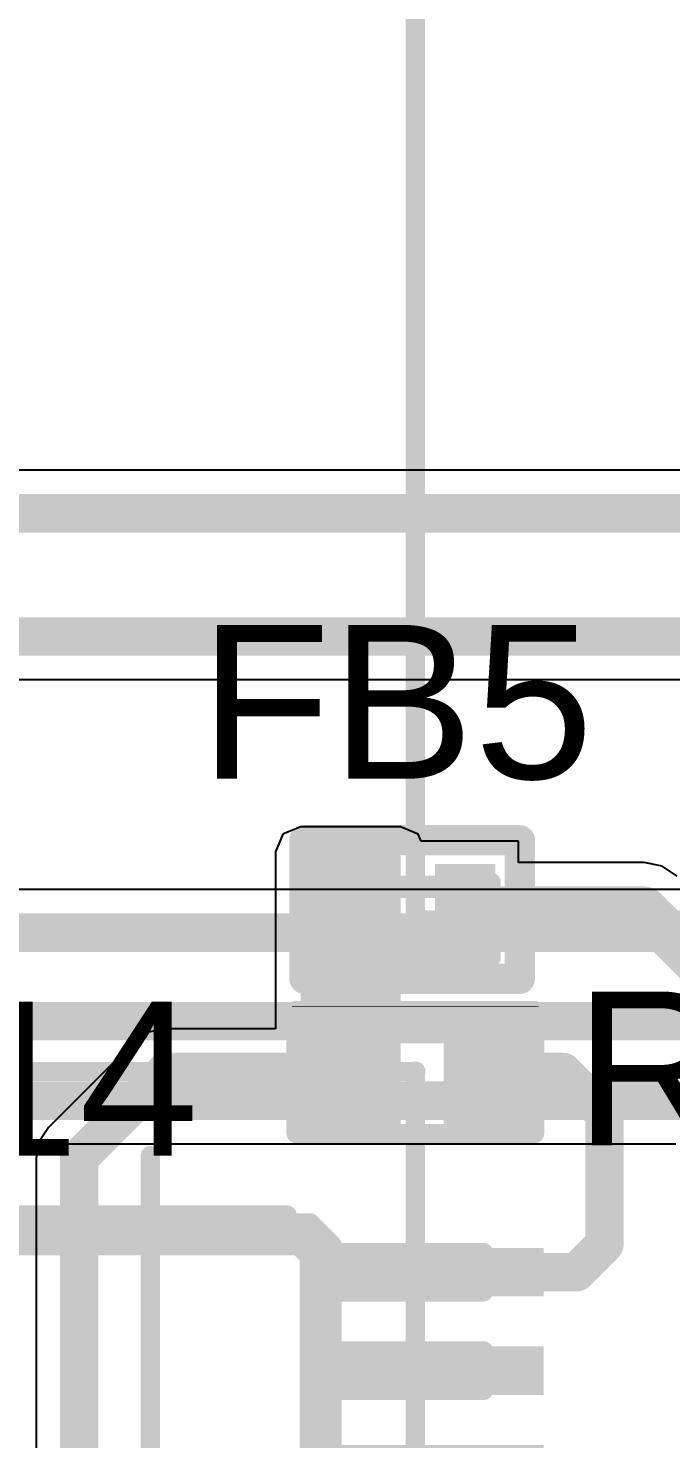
# Model space of a CAD drawing. Header units: millimetres. Extents: x -16 to 330, y -45 to 150.
# Drawn here: x 63.2 to 67.44, y 66.58 to 75.9 of the extents above; entities that cross this region are included whole.
import ezdxf

# ---------------------------------------------------------------- set-up
doc = ezdxf.new("R2010")
doc.units = ezdxf.units.MM
for name, color, linetype in [('BottomLayer', 5, 'Continuous'), ('Mechanical13', 56, 'Continuous'), ('TopLayer', 1, 'Continuous'), ('TopOverlay', 2, 'Continuous'), ('TopPaste', 8, 'Continuous'), ('TopSolder', 216, 'Continuous')]:
    doc.layers.add(name, color=color, linetype=linetype)
doc.styles.add('Arial', font='arial.ttf', dxfattribs={"height": 0.2})

# ---------------------------------------------------------------- blocks, each defined once
blk = doc.blocks.new('TSSOP_20_59')
at = {"layer": 'TopLayer'}
for points in [[(-2, 3.085), (-2, 2.765), (-3.6, 2.765), (-3.6, 3.085)], [(3.6, 3.085), (3.6, 2.765), (2, 2.765), (2, 3.085)], [(-2, 2.435), (-2, 2.115), (-3.6, 2.115), (-3.6, 2.435)], [(3.6, 2.435), (3.6, 2.115), (2, 2.115), (2, 2.435)], [(-2, 1.785), (-2, 1.465), (-3.6, 1.465), (-3.6, 1.785)], [(3.6, 1.785), (3.6, 1.465), (2, 1.465), (2, 1.785)], [(-2, 1.135), (-2, 0.815), (-3.6, 0.815), (-3.6, 1.135)], [(3.6, 1.135), (3.6, 0.815), (2, 0.815), (2, 1.135)], [(-2, 0.485), (-2, 0.165), (-3.6, 0.165), (-3.6, 0.485)], [(3.6, 0.485), (3.6, 0.165), (2, 0.165), (2, 0.485)], [(-2, -0.165), (-2, -0.485), (-3.6, -0.485), (-3.6, -0.165)], [(3.6, -0.165), (3.6, -0.485), (2, -0.485), (2, -0.165)], [(-2, -0.815), (-2, -1.135), (-3.6, -1.135), (-3.6, -0.815)], [(3.6, -0.815), (3.6, -1.135), (2, -1.135), (2, -0.815)], [(-2, -1.465), (-2, -1.785), (-3.6, -1.785), (-3.6, -1.465)], [(3.6, -1.465), (3.6, -1.785), (2, -1.785), (2, -1.465)], [(-2, -2.115), (-2, -2.435), (-3.6, -2.435), (-3.6, -2.115)], [(3.6, -2.115), (3.6, -2.435), (2, -2.435), (2, -2.115)], [(-2, -2.765), (-2, -3.085), (-3.6, -3.085), (-3.6, -2.765)], [(3.6, -2.765), (3.6, -3.085), (2, -3.085), (2, -2.765)]]:
    blk.add_hatch(color=1, dxfattribs=at).paths.add_polyline_path(points)
at = {"layer": 'TopOverlay'}
blk.add_hatch(color=2, dxfattribs=at).paths.add_polyline_path([(-1.9066, 2.6924), (-1.7288, 2.6924), (-1.7288, 3.1242), (-1.9066, 3.1242)])
at = {"layer": 'TopPaste'}
for points in [[(-2, 3.085), (-2, 2.765), (-3.6, 2.765), (-3.6, 3.085)], [(3.6, 3.085), (3.6, 2.765), (2, 2.765), (2, 3.085)], [(-2, 2.435), (-2, 2.115), (-3.6, 2.115), (-3.6, 2.435)], [(3.6, 2.435), (3.6, 2.115), (2, 2.115), (2, 2.435)], [(-2, 1.785), (-2, 1.465), (-3.6, 1.465), (-3.6, 1.785)], [(3.6, 1.785), (3.6, 1.465), (2, 1.465), (2, 1.785)], [(-2, 1.135), (-2, 0.815), (-3.6, 0.815), (-3.6, 1.135)], [(3.6, 1.135), (3.6, 0.815), (2, 0.815), (2, 1.135)], [(-2, 0.485), (-2, 0.165), (-3.6, 0.165), (-3.6, 0.485)], [(3.6, 0.485), (3.6, 0.165), (2, 0.165), (2, 0.485)], [(-2, -0.165), (-2, -0.485), (-3.6, -0.485), (-3.6, -0.165)], [(3.6, -0.165), (3.6, -0.485), (2, -0.485), (2, -0.165)], [(-2, -0.815), (-2, -1.135), (-3.6, -1.135), (-3.6, -0.815)], [(3.6, -0.815), (3.6, -1.135), (2, -1.135), (2, -0.815)], [(-2, -1.465), (-2, -1.785), (-3.6, -1.785), (-3.6, -1.465)], [(3.6, -1.465), (3.6, -1.785), (2, -1.785), (2, -1.465)], [(-2, -2.115), (-2, -2.435), (-3.6, -2.435), (-3.6, -2.115)], [(3.6, -2.115), (3.6, -2.435), (2, -2.435), (2, -2.115)], [(-2, -2.765), (-2, -3.085), (-3.6, -3.085), (-3.6, -2.765)], [(3.6, -2.765), (3.6, -3.085), (2, -3.085), (2, -2.765)]]:
    blk.add_hatch(color=8, dxfattribs=at).paths.add_polyline_path(points)
at = {"layer": 'TopSolder'}
for points in [[(-2, 3.085), (-2, 2.765), (-3.6, 2.765), (-3.6, 3.085)], [(3.6, 3.085), (3.6, 2.765), (2, 2.765), (2, 3.085)], [(-2, 2.435), (-2, 2.115), (-3.6, 2.115), (-3.6, 2.435)], [(3.6, 2.435), (3.6, 2.115), (2, 2.115), (2, 2.435)], [(-2, 1.785), (-2, 1.465), (-3.6, 1.465), (-3.6, 1.785)], [(3.6, 1.785), (3.6, 1.465), (2, 1.465), (2, 1.785)], [(-2, 1.135), (-2, 0.815), (-3.6, 0.815), (-3.6, 1.135)], [(3.6, 1.135), (3.6, 0.815), (2, 0.815), (2, 1.135)], [(-2, 0.485), (-2, 0.165), (-3.6, 0.165), (-3.6, 0.485)], [(3.6, 0.485), (3.6, 0.165), (2, 0.165), (2, 0.485)], [(-2, -0.165), (-2, -0.485), (-3.6, -0.485), (-3.6, -0.165)], [(3.6, -0.165), (3.6, -0.485), (2, -0.485), (2, -0.165)], [(-2, -0.815), (-2, -1.135), (-3.6, -1.135), (-3.6, -0.815)], [(3.6, -0.815), (3.6, -1.135), (2, -1.135), (2, -0.815)], [(-2, -1.465), (-2, -1.785), (-3.6, -1.785), (-3.6, -1.465)], [(3.6, -1.465), (3.6, -1.785), (2, -1.785), (2, -1.465)], [(-2, -2.115), (-2, -2.435), (-3.6, -2.435), (-3.6, -2.115)], [(3.6, -2.115), (3.6, -2.435), (2, -2.435), (2, -2.115)], [(-2, -2.765), (-2, -3.085), (-3.6, -3.085), (-3.6, -2.765)], [(3.6, -2.765), (3.6, -3.085), (2, -3.085), (2, -2.765)]]:
    blk.add_hatch(color=216, dxfattribs=at).paths.add_polyline_path(points)
at = {"layer": 'TopOverlay', "const_width": 0.127}
for points in [[(1.9542, 3.302), (-1.9066, 3.302)], [(-3.7481, 2.9591), (-3.8751, 3.0861)], [(-3.8751, 3.0861), (-3.8751, 2.8321)], [(-3.7481, 2.9591), (-3.8751, 2.8321)], [(1.9542, -3.302), (-1.9066, -3.302)]]:
    blk.add_lwpolyline(points, dxfattribs=at)
at = {"layer": 'TopOverlay', "const_width": 0.0635}
for points in [[(-1.9384, 3.302, 1), (-1.8749, 3.302, 1)], [(1.9224, 3.302, 1), (1.9859, 3.302, 1)], [(-3.9069, 3.0861, 1), (-3.8434, 3.0861, 1)], [(-3.9069, 3.0861, 1), (-3.8434, 3.0861, 1)], [(-3.7799, 2.9591, 1), (-3.7164, 2.9591, 1)], [(-3.7799, 2.9591, 1), (-3.7164, 2.9591, 1)], [(-3.9069, 2.8321, 1), (-3.8434, 2.8321, 1)], [(-3.9069, 2.8321, 1), (-3.8434, 2.8321, 1)], [(-1.9384, -3.302, 1), (-1.8749, -3.302, 1)], [(1.9224, -3.302, 1), (1.9859, -3.302, 1)]]:
    blk.add_lwpolyline(points, format="xyb", close=True, dxfattribs=at)
blk = doc.blocks.new('R___0402_97')
at = {"layer": 'TopLayer'}
for points in [[(-0.6985, -0.3175), (-0.6985, 0.3175), (-0.2413, 0.3175), (-0.2413, -0.3175)], [(0.2413, -0.3175), (0.2413, 0.3175), (0.6985, 0.3175), (0.6985, -0.3175)]]:
    blk.add_hatch(color=1, dxfattribs=at).paths.add_polyline_path(points)
at = {"layer": 'TopPaste'}
for points in [[(-0.6985, -0.3175), (-0.6985, 0.3175), (-0.2413, 0.3175), (-0.2413, -0.3175)], [(0.2413, -0.3175), (0.2413, 0.3175), (0.6985, 0.3175), (0.6985, -0.3175)]]:
    blk.add_hatch(color=8, dxfattribs=at).paths.add_polyline_path(points)
at = {"layer": 'TopSolder'}
for points in [[(-0.7535, -0.3725), (-0.7535, 0.3725), (-0.1863, 0.3725), (-0.1863, -0.3725)], [(0.1863, -0.3725), (0.1863, 0.3725), (0.7535, 0.3725), (0.7535, -0.3725)]]:
    blk.add_hatch(color=216, dxfattribs=at).paths.add_polyline_path(points)
at = {"layer": 'TopOverlay'}
for points, const_width in [([(-0.7874, 0.4064), (-0.7874, -0.4064)], 0.127), ([(0.7874, 0.4064), (-0.7874, 0.4064)], 0.127), ([(0.7874, 0.4064), (0.7874, -0.4064)], 0.127), ([(0.7874, -0.4064), (-0.7874, -0.4064)], 0.127), ([(0.8128, -0.4318), (-0.8128, -0.4318)], 0.00323)]:
    blk.add_lwpolyline(points, dxfattribs=dict(at, const_width=const_width))
for points, const_width in [([(-0.8191, 0.4064, 1), (-0.7556, 0.4064, 1)], 0.0635), ([(-0.8191, 0.4064, 1), (-0.7556, 0.4064, 1)], 0.0635), ([(0.7556, 0.4064, 1), (0.8191, 0.4064, 1)], 0.0635), ([(0.7556, 0.4064, 1), (0.8191, 0.4064, 1)], 0.0635), ([(-0.8191, -0.4064, 1), (-0.7556, -0.4064, 1)], 0.0635), ([(-0.8191, -0.4064, 1), (-0.7556, -0.4064, 1)], 0.0635), ([(0.7556, -0.4064, 1), (0.8191, -0.4064, 1)], 0.0635), ([(0.7556, -0.4064, 1), (0.8191, -0.4064, 1)], 0.0635), ([(-0.8136, -0.4318, 1), (-0.812, -0.4318, 1)], 0.00161), ([(0.812, -0.4318, 1), (0.8136, -0.4318, 1)], 0.00161)]:
    blk.add_lwpolyline(points, format="xyb", close=True, dxfattribs=dict(at, const_width=const_width))
blk = doc.blocks.new('IND_0402_150')
at = {"layer": 'TopLayer'}
for points in [[(-0.55, 0.3), (-0.15, 0.3), (-0.15, -0.3), (-0.55, -0.3)], [(0.15, 0.3), (0.55, 0.3), (0.55, -0.3), (0.15, -0.3)]]:
    blk.add_hatch(color=1, dxfattribs=at).paths.add_polyline_path(points)
at = {"layer": 'TopPaste'}
for points in [[(-0.55, 0.3), (-0.15, 0.3), (-0.15, -0.3), (-0.55, -0.3)], [(0.15, 0.3), (0.55, 0.3), (0.55, -0.3), (0.15, -0.3)]]:
    blk.add_hatch(color=8, dxfattribs=at).paths.add_polyline_path(points)
at = {"layer": 'TopSolder'}
for points in [[(-0.55, 0.3), (-0.15, 0.3), (-0.15, -0.3), (-0.55, -0.3)], [(0.15, 0.3), (0.55, 0.3), (0.55, -0.3), (0.15, -0.3)]]:
    blk.add_hatch(color=216, dxfattribs=at).paths.add_polyline_path(points)
at = {"layer": 'TopOverlay', "const_width": 0.2}
for points in [[(-0.7112, 0.4572), (-0.7112, -0.4572)], [(-0.3048, 0.4572), (-0.7112, 0.4572)], [(0.7112, 0.4572), (-0.3048, 0.4572)], [(0.7112, 0.4572), (0.7112, -0.4572)], [(-0.3048, -0.4572), (-0.7112, -0.4572)], [(0.7112, -0.4572), (-0.3048, -0.4572)]]:
    blk.add_lwpolyline(points, dxfattribs=at)
at = {"layer": 'TopOverlay', "const_width": 0.1}
for points in [[(-0.7612, 0.4572, 1), (-0.6612, 0.4572, 1)], [(-0.7612, 0.4572, 1), (-0.6612, 0.4572, 1)], [(-0.3548, 0.4572, 1), (-0.2548, 0.4572, 1)], [(-0.3548, 0.4572, 1), (-0.2548, 0.4572, 1)], [(0.6612, 0.4572, 1), (0.7612, 0.4572, 1)], [(0.6612, 0.4572, 1), (0.7612, 0.4572, 1)], [(-0.7612, -0.4572, 1), (-0.6612, -0.4572, 1)], [(-0.7612, -0.4572, 1), (-0.6612, -0.4572, 1)], [(-0.3548, -0.4572, 1), (-0.2548, -0.4572, 1)], [(-0.3548, -0.4572, 1), (-0.2548, -0.4572, 1)], [(0.6612, -0.4572, 1), (0.7612, -0.4572, 1)], [(0.6612, -0.4572, 1), (0.7612, -0.4572, 1)]]:
    blk.add_lwpolyline(points, format="xyb", close=True, dxfattribs=at)

msp = doc.modelspace()

# ---------------------------------------------------------------- hatches: boundary and pattern name
at = {"layer": 'TopLayer'}
msp.add_hatch(color=1, dxfattribs=at).paths.add_polyline_path([(64.9986, 68.6308), (65.659, 68.6308), (65.659, 70.4596), (64.9986, 70.4596)])

# ---------------------------------------------------------------- linework, layer by layer
at = {"layer": 'BottomLayer'}
for p, q in [((76.024, 72.9797), (62.2281, 72.9797)), ((63.0409, 71.5971), (75.7446, 71.5971)), ((67.9154, 70.2111), (53.721, 70.2111)), ((57.1401, 68.5313), (67.4762, 68.5313))]:
    msp.add_line(p, q, dxfattribs=at)
at = {"layer": 'BottomLayer', "const_width": 0.254}
for points in [[(61.8744, 72.6948), (76.3778, 72.6948)], [(62.6872, 71.882), (76.0984, 71.882)], [(53.721, 69.9262), (68.0334, 69.9262)], [(56.6166, 69.342), (67.9701, 69.342)], [(57.0221, 68.8161), (67.5942, 68.8161)]]:
    msp.add_lwpolyline(points, dxfattribs=at)
at = {"layer": 'Mechanical13', "const_width": 0.127}
for points in [[(65.7562, 70.0088), (65.7562, 77.9535)], [(65.7562, 70.0088), (65.7562, 77.9535)], [(65.2562, 70.2588), (65.4562, 70.2588)], [(65.2562, 70.2388), (65.2562, 70.2588)], [(65.2562, 70.2388), (66.2562, 70.2388)], [(65.2562, 69.7788), (65.2562, 70.2388)], [(65.4562, 70.2388), (65.4562, 70.2588)], [(65.4562, 69.7788), (65.4562, 70.2388)], [(65.4562, 70.2188), (66.0562, 70.2188)], [(66.0562, 70.2588), (66.2562, 70.2588)], [(66.0562, 70.2388), (66.0562, 70.2588)], [(66.0562, 69.7788), (66.0562, 70.2388)], [(66.2562, 70.2388), (66.2562, 70.2588)], [(66.2562, 69.7788), (66.2562, 70.2388)], [(65.7562, 70.0088), (69.7286, 70.0088)], [(65.7562, 70.0088), (69.7286, 70.0088)], [(65.4562, 69.7988), (66.0562, 69.7988)], [(65.2562, 69.7788), (66.2562, 69.7788)], [(65.2562, 69.7588), (65.2562, 69.7788)], [(65.2562, 69.7588), (65.4562, 69.7588)], [(65.4562, 69.7588), (65.4562, 69.7788)], [(66.0562, 69.7588), (66.0562, 69.7788)], [(66.0562, 69.7588), (66.2562, 69.7588)], [(66.2562, 69.7588), (66.2562, 69.7788)], [(65.2562, 69.2588), (65.2912, 69.2588)], [(65.2562, 68.7588), (65.2562, 69.2588)], [(65.2912, 69.2588), (65.4212, 69.2588)], [(65.2912, 68.7588), (65.2912, 69.2588)], [(65.4212, 69.2588), (65.4562, 69.2588)], [(65.4212, 68.7588), (65.4212, 69.2588)], [(65.4562, 69.2588), (66.0562, 69.2588)], [(65.4562, 68.7588), (65.4562, 69.2588)], [(66.0562, 69.2588), (66.0912, 69.2588)], [(66.0562, 68.7588), (66.0562, 69.2588)], [(66.0912, 69.2588), (66.2212, 69.2588)], [(66.0912, 68.7588), (66.0912, 69.2588)], [(66.2212, 69.2588), (66.2562, 69.2588)], [(66.2212, 68.7588), (66.2212, 69.2588)], [(66.2562, 68.7588), (66.2562, 69.2588)], [(61.7839, 69.0088), (65.7562, 69.0088)], [(61.7839, 69.0088), (65.7562, 69.0088)], [(65.7562, 61.0641), (65.7562, 69.0088)], [(65.7562, 61.0641), (65.7562, 69.0088)], [(65.2562, 68.7588), (65.2912, 68.7588)], [(65.2912, 68.7588), (65.4212, 68.7588)], [(65.4212, 68.7588), (65.4562, 68.7588)], [(65.4562, 68.7588), (66.0562, 68.7588)], [(65.9288, 68.7578), (65.9638, 68.7578)], [(66.0912, 68.7588), (66.2212, 68.7588)], [(66.2212, 68.7588), (66.2562, 68.7588)], [(64.0062, 60.5088), (64.0062, 68.4535)], [(64.0062, 60.5088), (64.0062, 68.4535)], [(60.9512, 68.0088), (65.0612, 68.0088)], [(60.9762, 67.9588), (65.0362, 67.9588)], [(64.9858, 67.8578), (65.0612, 68.0088)], [(65.0362, 67.9588), (65.1562, 67.8388)], [(65.0612, 68.0088), (65.2062, 67.8638)], [(61.0267, 67.8578), (64.9858, 67.8578)], [(64.9858, 67.8578), (65.0553, 67.7883)], [(65.0553, 67.7883), (65.2062, 67.8638)], [(65.1562, 61.6788), (65.1562, 67.8388)], [(65.2062, 67.8138), (65.2062, 67.8638)], [(65.0553, 61.7293), (65.0553, 67.7883)], [(65.1562, 67.8138), (65.4062, 67.8138)], [(65.4062, 67.8138), (65.6562, 67.8138)], [(65.4062, 67.5538), (65.4062, 67.8138)], [(65.6562, 67.8138), (65.7562, 67.8138)], [(65.6562, 67.5538), (65.6562, 67.8138)], [(65.7562, 67.8138), (66.2062, 67.8138)], [(65.7562, 67.5538), (65.7562, 67.8138)], [(66.2062, 67.5538), (66.2062, 67.8138)], [(65.1562, 67.5538), (65.4062, 67.5538)], [(65.2062, 67.1638), (65.2062, 67.5538)], [(65.4062, 67.5538), (65.6562, 67.5538)], [(65.6562, 67.5538), (65.7562, 67.5538)], [(65.7562, 67.5538), (66.2062, 67.5538)], [(65.1562, 67.1638), (65.4062, 67.1638)], [(65.4062, 67.1638), (65.6562, 67.1638)], [(65.4062, 66.9038), (65.4062, 67.1638)], [(65.6562, 67.1638), (65.7562, 67.1638)], [(65.6562, 66.9038), (65.6562, 67.1638)], [(65.7562, 67.1638), (66.2062, 67.1638)], [(65.7562, 66.9038), (65.7562, 67.1638)], [(66.2062, 66.9038), (66.2062, 67.1638)], [(65.1562, 66.9038), (65.4062, 66.9038)], [(65.2062, 66.5138), (65.2062, 66.9038)], [(65.4062, 66.9038), (65.6562, 66.9038)], [(65.6562, 66.9038), (65.7562, 66.9038)], [(65.7562, 66.9038), (66.2062, 66.9038)]]:
    msp.add_lwpolyline(points, dxfattribs=at)
at = {"layer": 'Mechanical13'}
for points, const_width in [([(65.2245, 70.2588, 1), (65.288, 70.2588, 1)], 0.0635), ([(65.2245, 70.2588, 1), (65.288, 70.2588, 1)], 0.0635), ([(65.2245, 70.2388, 1), (65.288, 70.2388, 1)], 0.0635), ([(65.2245, 70.2388, 1), (65.288, 70.2388, 1)], 0.0635), ([(65.2245, 70.2388, 1), (65.288, 70.2388, 1)], 0.0635), ([(65.4245, 70.2588, 1), (65.488, 70.2588, 1)], 0.0635), ([(65.4245, 70.2588, 1), (65.488, 70.2588, 1)], 0.0635), ([(65.4245, 70.2388, 1), (65.488, 70.2388, 1)], 0.0635), ([(65.4245, 70.2388, 1), (65.488, 70.2388, 1)], 0.0635), ([(65.4245, 70.2188, 1), (65.488, 70.2188, 1)], 0.0635), ([(66.0245, 70.2588, 1), (66.088, 70.2588, 1)], 0.0635), ([(66.0245, 70.2588, 1), (66.088, 70.2588, 1)], 0.0635), ([(66.0245, 70.2388, 1), (66.088, 70.2388, 1)], 0.0635), ([(66.0245, 70.2388, 1), (66.088, 70.2388, 1)], 0.0635), ([(66.0245, 70.2188, 1), (66.088, 70.2188, 1)], 0.0635), ([(66.2245, 70.2588, 1), (66.288, 70.2588, 1)], 0.0635), ([(66.2245, 70.2588, 1), (66.288, 70.2588, 1)], 0.0635), ([(66.2245, 70.2388, 1), (66.288, 70.2388, 1)], 0.0635), ([(66.2245, 70.2388, 1), (66.288, 70.2388, 1)], 0.0635), ([(66.2245, 70.2388, 1), (66.288, 70.2388, 1)], 0.0635), ([(65.7594, 70.0088, 1), (65.7531, 70.0088, 1)], 0.127), ([(65.7594, 70.0088, 1), (65.7531, 70.0088, 1)], 0.127), ([(65.7213, 70.0088, 1), (65.7848, 70.0088, 1)], 0.0635), ([(65.7213, 70.0088, 1), (65.7848, 70.0088, 1)], 0.0635), ([(65.7245, 70.0088, 1), (65.788, 70.0088, 1)], 0.0635), ([(65.7245, 70.0088, 1), (65.788, 70.0088, 1)], 0.0635), ([(65.7245, 70.0088, 1), (65.788, 70.0088, 1)], 0.0635), ([(65.7245, 70.0088, 1), (65.788, 70.0088, 1)], 0.0635), ([(65.7277, 70.0088, 1), (65.7912, 70.0088, 1)], 0.0635), ([(65.7277, 70.0088, 1), (65.7912, 70.0088, 1)], 0.0635), ([(65.4245, 69.7988, 1), (65.488, 69.7988, 1)], 0.0635), ([(66.0245, 69.7988, 1), (66.088, 69.7988, 1)], 0.0635), ([(65.2245, 69.7788, 1), (65.288, 69.7788, 1)], 0.0635), ([(65.2245, 69.7788, 1), (65.288, 69.7788, 1)], 0.0635), ([(65.2245, 69.7788, 1), (65.288, 69.7788, 1)], 0.0635), ([(65.2245, 69.7588, 1), (65.288, 69.7588, 1)], 0.0635), ([(65.2245, 69.7588, 1), (65.288, 69.7588, 1)], 0.0635), ([(65.4245, 69.7788, 1), (65.488, 69.7788, 1)], 0.0635), ([(65.4245, 69.7788, 1), (65.488, 69.7788, 1)], 0.0635), ([(65.4245, 69.7588, 1), (65.488, 69.7588, 1)], 0.0635), ([(65.4245, 69.7588, 1), (65.488, 69.7588, 1)], 0.0635), ([(66.0245, 69.7788, 1), (66.088, 69.7788, 1)], 0.0635), ([(66.0245, 69.7788, 1), (66.088, 69.7788, 1)], 0.0635), ([(66.0245, 69.7588, 1), (66.088, 69.7588, 1)], 0.0635), ([(66.0245, 69.7588, 1), (66.088, 69.7588, 1)], 0.0635), ([(66.2245, 69.7788, 1), (66.288, 69.7788, 1)], 0.0635), ([(66.2245, 69.7788, 1), (66.288, 69.7788, 1)], 0.0635), ([(66.2245, 69.7788, 1), (66.288, 69.7788, 1)], 0.0635), ([(66.2245, 69.7588, 1), (66.288, 69.7588, 1)], 0.0635), ([(66.2245, 69.7588, 1), (66.288, 69.7588, 1)], 0.0635), ([(65.2245, 69.2588, 1), (65.288, 69.2588, 1)], 0.0635), ([(65.2245, 69.2588, 1), (65.288, 69.2588, 1)], 0.0635), ([(65.2595, 69.2588, 1), (65.323, 69.2588, 1)], 0.0635), ([(65.2595, 69.2588, 1), (65.323, 69.2588, 1)], 0.0635), ([(65.2595, 69.2588, 1), (65.323, 69.2588, 1)], 0.0635), ([(65.3895, 69.2588, 1), (65.453, 69.2588, 1)], 0.0635), ([(65.3895, 69.2588, 1), (65.453, 69.2588, 1)], 0.0635), ([(65.3895, 69.2588, 1), (65.453, 69.2588, 1)], 0.0635), ([(65.4245, 69.2588, 1), (65.488, 69.2588, 1)], 0.0635), ([(65.4245, 69.2588, 1), (65.488, 69.2588, 1)], 0.0635), ([(65.4245, 69.2588, 1), (65.488, 69.2588, 1)], 0.0635), ([(66.0245, 69.2588, 1), (66.088, 69.2588, 1)], 0.0635), ([(66.0245, 69.2588, 1), (66.088, 69.2588, 1)], 0.0635), ([(66.0245, 69.2588, 1), (66.088, 69.2588, 1)], 0.0635), ([(66.0595, 69.2588, 1), (66.123, 69.2588, 1)], 0.0635), ([(66.0595, 69.2588, 1), (66.123, 69.2588, 1)], 0.0635), ([(66.0595, 69.2588, 1), (66.123, 69.2588, 1)], 0.0635), ([(66.1895, 69.2588, 1), (66.253, 69.2588, 1)], 0.0635), ([(66.1895, 69.2588, 1), (66.253, 69.2588, 1)], 0.0635), ([(66.1895, 69.2588, 1), (66.253, 69.2588, 1)], 0.0635), ([(66.2245, 69.2588, 1), (66.288, 69.2588, 1)], 0.0635), ([(66.2245, 69.2588, 1), (66.288, 69.2588, 1)], 0.0635), ([(65.7594, 69.0088, 1), (65.7531, 69.0088, 1)], 0.127), ([(65.7594, 69.0088, 1), (65.7531, 69.0088, 1)], 0.127), ([(65.7213, 69.0088, 1), (65.7848, 69.0088, 1)], 0.0635), ([(65.7213, 69.0088, 1), (65.7848, 69.0088, 1)], 0.0635), ([(65.7245, 69.0088, 1), (65.788, 69.0088, 1)], 0.0635), ([(65.7245, 69.0088, 1), (65.788, 69.0088, 1)], 0.0635), ([(65.7245, 69.0088, 1), (65.788, 69.0088, 1)], 0.0635), ([(65.7245, 69.0088, 1), (65.788, 69.0088, 1)], 0.0635), ([(65.7277, 69.0088, 1), (65.7912, 69.0088, 1)], 0.0635), ([(65.7277, 69.0088, 1), (65.7912, 69.0088, 1)], 0.0635), ([(65.2245, 68.7588, 1), (65.288, 68.7588, 1)], 0.0635), ([(65.2245, 68.7588, 1), (65.288, 68.7588, 1)], 0.0635), ([(65.2595, 68.7588, 1), (65.323, 68.7588, 1)], 0.0635), ([(65.2595, 68.7588, 1), (65.323, 68.7588, 1)], 0.0635), ([(65.2595, 68.7588, 1), (65.323, 68.7588, 1)], 0.0635), ([(65.3895, 68.7588, 1), (65.453, 68.7588, 1)], 0.0635), ([(65.3895, 68.7588, 1), (65.453, 68.7588, 1)], 0.0635), ([(65.3895, 68.7588, 1), (65.453, 68.7588, 1)], 0.0635), ([(65.4245, 68.7588, 1), (65.488, 68.7588, 1)], 0.0635), ([(65.4245, 68.7588, 1), (65.488, 68.7588, 1)], 0.0635), ([(65.4245, 68.7588, 1), (65.488, 68.7588, 1)], 0.0635), ([(65.897, 68.7578, 1), (65.9605, 68.7578, 1)], 0.0635), ([(65.932, 68.7578, 1), (65.9955, 68.7578, 1)], 0.0635), ([(66.0245, 68.7588, 1), (66.088, 68.7588, 1)], 0.0635), ([(66.0245, 68.7588, 1), (66.088, 68.7588, 1)], 0.0635), ([(66.0595, 68.7588, 1), (66.123, 68.7588, 1)], 0.0635), ([(66.0595, 68.7588, 1), (66.123, 68.7588, 1)], 0.0635), ([(66.1895, 68.7588, 1), (66.253, 68.7588, 1)], 0.0635), ([(66.1895, 68.7588, 1), (66.253, 68.7588, 1)], 0.0635), ([(66.1895, 68.7588, 1), (66.253, 68.7588, 1)], 0.0635), ([(66.2245, 68.7588, 1), (66.288, 68.7588, 1)], 0.0635), ([(66.2245, 68.7588, 1), (66.288, 68.7588, 1)], 0.0635), ([(63.9745, 68.4535, 1), (64.038, 68.4535, 1)], 0.0635), ([(63.9745, 68.4535, 1), (64.038, 68.4535, 1)], 0.0635), ([(65.0045, 67.9588, 1), (65.068, 67.9588, 1)], 0.0635), ([(65.0045, 67.9588, 1), (65.068, 67.9588, 1)], 0.0635), ([(65.0295, 68.0088, 1), (65.093, 68.0088, 1)], 0.0635), ([(65.0295, 68.0088, 1), (65.093, 68.0088, 1)], 0.0635), ([(65.0295, 68.0088, 1), (65.093, 68.0088, 1)], 0.0635), ([(64.954, 67.8578, 1), (65.0175, 67.8578, 1)], 0.0635), ([(64.954, 67.8578, 1), (65.0175, 67.8578, 1)], 0.0635), ([(64.954, 67.8578, 1), (65.0175, 67.8578, 1)], 0.0635), ([(65.1245, 67.8388, 1), (65.188, 67.8388, 1)], 0.0635), ([(65.1245, 67.8388, 1), (65.188, 67.8388, 1)], 0.0635), ([(65.1745, 67.8638, 1), (65.238, 67.8638, 1)], 0.0635), ([(65.1745, 67.8638, 1), (65.238, 67.8638, 1)], 0.0635), ([(65.1745, 67.8638, 1), (65.238, 67.8638, 1)], 0.0635), ([(65.0235, 67.7883, 1), (65.087, 67.7883, 1)], 0.0635), ([(65.0235, 67.7883, 1), (65.087, 67.7883, 1)], 0.0635), ([(65.0235, 67.7883, 1), (65.087, 67.7883, 1)], 0.0635), ([(65.1245, 67.8138, 1), (65.188, 67.8138, 1)], 0.0635), ([(65.1745, 67.8138, 1), (65.238, 67.8138, 1)], 0.0635), ([(65.3745, 67.8138, 1), (65.438, 67.8138, 1)], 0.0635), ([(65.3745, 67.8138, 1), (65.438, 67.8138, 1)], 0.0635), ([(65.3745, 67.8138, 1), (65.438, 67.8138, 1)], 0.0635), ([(65.6245, 67.8138, 1), (65.688, 67.8138, 1)], 0.0635), ([(65.6245, 67.8138, 1), (65.688, 67.8138, 1)], 0.0635), ([(65.6245, 67.8138, 1), (65.688, 67.8138, 1)], 0.0635), ([(65.7245, 67.8138, 1), (65.788, 67.8138, 1)], 0.0635), ([(65.7245, 67.8138, 1), (65.788, 67.8138, 1)], 0.0635), ([(65.7245, 67.8138, 1), (65.788, 67.8138, 1)], 0.0635), ([(66.1745, 67.8138, 1), (66.238, 67.8138, 1)], 0.0635), ([(66.1745, 67.8138, 1), (66.238, 67.8138, 1)], 0.0635), ([(65.1245, 67.5538, 1), (65.188, 67.5538, 1)], 0.0635), ([(65.1745, 67.5538, 1), (65.238, 67.5538, 1)], 0.0635), ([(65.3745, 67.5538, 1), (65.438, 67.5538, 1)], 0.0635), ([(65.3745, 67.5538, 1), (65.438, 67.5538, 1)], 0.0635), ([(65.3745, 67.5538, 1), (65.438, 67.5538, 1)], 0.0635), ([(65.6245, 67.5538, 1), (65.688, 67.5538, 1)], 0.0635), ([(65.6245, 67.5538, 1), (65.688, 67.5538, 1)], 0.0635), ([(65.6245, 67.5538, 1), (65.688, 67.5538, 1)], 0.0635), ([(65.7245, 67.5538, 1), (65.788, 67.5538, 1)], 0.0635), ([(65.7245, 67.5538, 1), (65.788, 67.5538, 1)], 0.0635), ([(65.7245, 67.5538, 1), (65.788, 67.5538, 1)], 0.0635), ([(66.1745, 67.5538, 1), (66.238, 67.5538, 1)], 0.0635), ([(66.1745, 67.5538, 1), (66.238, 67.5538, 1)], 0.0635), ([(65.1245, 67.1638, 1), (65.188, 67.1638, 1)], 0.0635), ([(65.1745, 67.1638, 1), (65.238, 67.1638, 1)], 0.0635), ([(65.3745, 67.1638, 1), (65.438, 67.1638, 1)], 0.0635), ([(65.3745, 67.1638, 1), (65.438, 67.1638, 1)], 0.0635), ([(65.3745, 67.1638, 1), (65.438, 67.1638, 1)], 0.0635), ([(65.6245, 67.1638, 1), (65.688, 67.1638, 1)], 0.0635), ([(65.6245, 67.1638, 1), (65.688, 67.1638, 1)], 0.0635), ([(65.6245, 67.1638, 1), (65.688, 67.1638, 1)], 0.0635), ([(65.7245, 67.1638, 1), (65.788, 67.1638, 1)], 0.0635), ([(65.7245, 67.1638, 1), (65.788, 67.1638, 1)], 0.0635), ([(65.7245, 67.1638, 1), (65.788, 67.1638, 1)], 0.0635), ([(66.1745, 67.1638, 1), (66.238, 67.1638, 1)], 0.0635), ([(66.1745, 67.1638, 1), (66.238, 67.1638, 1)], 0.0635), ([(65.1245, 66.9038, 1), (65.188, 66.9038, 1)], 0.0635), ([(65.1745, 66.9038, 1), (65.238, 66.9038, 1)], 0.0635), ([(65.3745, 66.9038, 1), (65.438, 66.9038, 1)], 0.0635), ([(65.3745, 66.9038, 1), (65.438, 66.9038, 1)], 0.0635), ([(65.3745, 66.9038, 1), (65.438, 66.9038, 1)], 0.0635), ([(65.6245, 66.9038, 1), (65.688, 66.9038, 1)], 0.0635), ([(65.6245, 66.9038, 1), (65.688, 66.9038, 1)], 0.0635), ([(65.6245, 66.9038, 1), (65.688, 66.9038, 1)], 0.0635), ([(65.7245, 66.9038, 1), (65.788, 66.9038, 1)], 0.0635), ([(65.7245, 66.9038, 1), (65.788, 66.9038, 1)], 0.0635), ([(65.7245, 66.9038, 1), (65.788, 66.9038, 1)], 0.0635), ([(66.1745, 66.9038, 1), (66.238, 66.9038, 1)], 0.0635), ([(66.1745, 66.9038, 1), (66.238, 66.9038, 1)], 0.0635)]:
    msp.add_lwpolyline(points, format="xyb", close=True, dxfattribs=dict(at, const_width=const_width))
at = {"layer": 'TopLayer'}
for p, q in [((64.9986, 70.6246), (64.8819, 70.5763)), ((65.659, 70.6246), (64.9986, 70.6246)), ((65.7756, 70.5763), (65.659, 70.6246)), ((64.8819, 70.5763), (64.8336, 70.4596)), ((65.7944, 70.531), (65.7756, 70.5763)), ((66.4376, 70.531), (65.7944, 70.531)), ((66.4376, 70.3894), (66.4376, 70.531)), ((64.8336, 70.4596), (64.8336, 69.2905)), ((67.2662, 70.3894), (66.4376, 70.3894)), ((67.3851, 70.3657), (67.2662, 70.3894)), ((67.4859, 70.2984), (67.3851, 70.3657)), ((63.902, 69.2071), (63.3349, 68.64)), ((63.9944, 69.2688), (63.902, 69.2071)), ((63.902, 69.2071), (63.902, 69.2071)), ((64.1034, 69.2905), (63.9944, 69.2688)), ((64.8336, 69.2905), (64.1034, 69.2905)), ((63.3349, 68.64), (63.2731, 68.5476)), ((63.2731, 68.5476), (63.2515, 68.4385)), ((63.2515, 68.4385), (63.2515, 68.4385)), ((63.2515, 68.4385), (63.2515, 60.9819))]:
    msp.add_line(p, q, dxfattribs=at)
for points, const_width in [([(66.0852, 70.0786), (67.2662, 70.0786)], 0.3048), ([(67.2662, 70.0786), (67.714, 69.6308)], 0.3048), ([(63.5363, 68.4385), (64.1034, 69.0056)], 0.254), ([(64.1034, 69.0056), (65.2863, 69.0056)], 0.254), ([(66.2261, 69.0056), (66.732, 69.0056)], 0.254), ([(66.732, 69.0056), (67.0052, 68.7324)], 0.254), ([(67.0052, 67.8688), (67.0052, 68.7324)], 0.254), ([(63.5363, 60.6009), (63.5363, 68.4385)], 0.254), ([(66.8202, 67.6838), (67.0052, 67.8688)], 0.254), ([(65.9031, 67.6838), (66.8202, 67.6838)], 0.254)]:
    msp.add_lwpolyline(points, dxfattribs=dict(at, const_width=const_width))
for points, const_width in [([(66.009, 70.0786, 1), (66.1614, 70.0786, 1)], 0.1524), ([(67.19, 70.0786, 1), (67.3424, 70.0786, 1)], 0.1524), ([(67.19, 70.0786, 1), (67.3424, 70.0786, 1)], 0.1524), ([(64.0399, 69.0056, 1), (64.1669, 69.0056, 1)], 0.127), ([(64.0399, 69.0056, 1), (64.1669, 69.0056, 1)], 0.127), ([(65.2228, 69.0056, 1), (65.3498, 69.0056, 1)], 0.127), ([(66.1626, 69.0056, 1), (66.2896, 69.0056, 1)], 0.127), ([(66.6685, 69.0056, 1), (66.7955, 69.0056, 1)], 0.127), ([(66.6685, 69.0056, 1), (66.7955, 69.0056, 1)], 0.127), ([(66.9417, 68.7324, 1), (67.0687, 68.7324, 1)], 0.127), ([(66.9417, 68.7324, 1), (67.0687, 68.7324, 1)], 0.127), ([(63.4728, 68.4385, 1), (63.5998, 68.4385, 1)], 0.127), ([(63.4728, 68.4385, 1), (63.5998, 68.4385, 1)], 0.127), ([(66.9417, 67.8688, 1), (67.0687, 67.8688, 1)], 0.127), ([(66.9417, 67.8688, 1), (67.0687, 67.8688, 1)], 0.127), ([(65.8396, 67.6838, 1), (65.9666, 67.6838, 1)], 0.127), ([(66.7567, 67.6838, 1), (66.8837, 67.6838, 1)], 0.127), ([(66.7567, 67.6838, 1), (66.8837, 67.6838, 1)], 0.127)]:
    msp.add_lwpolyline(points, format="xyb", close=True, dxfattribs=dict(at, const_width=const_width))

# ---------------------------------------------------------------- block references
at = {"rotation": 180}
for name, p in [('IND_0402_150', (65.7352, 70.0786)), ('R___0402_97', (65.7562, 69.0056)), ('TSSOP_20_59', (63.0031, 64.7588))]:
    msp.add_blockref(name, p, dxfattribs=at)

# ---------------------------------------------------------------- texts
at = {"layer": 'TopOverlay', "style": 'Arial'}
for s, p in [('FB5', (64.3302, 70.9424)), ('R14', (66.8052, 68.5212)), ('U14', (61.7224, 68.4532))]:
    msp.add_text(s, height=1.016, dxfattribs=at).set_placement(p)

doc.saveas('drawing.dxf')
